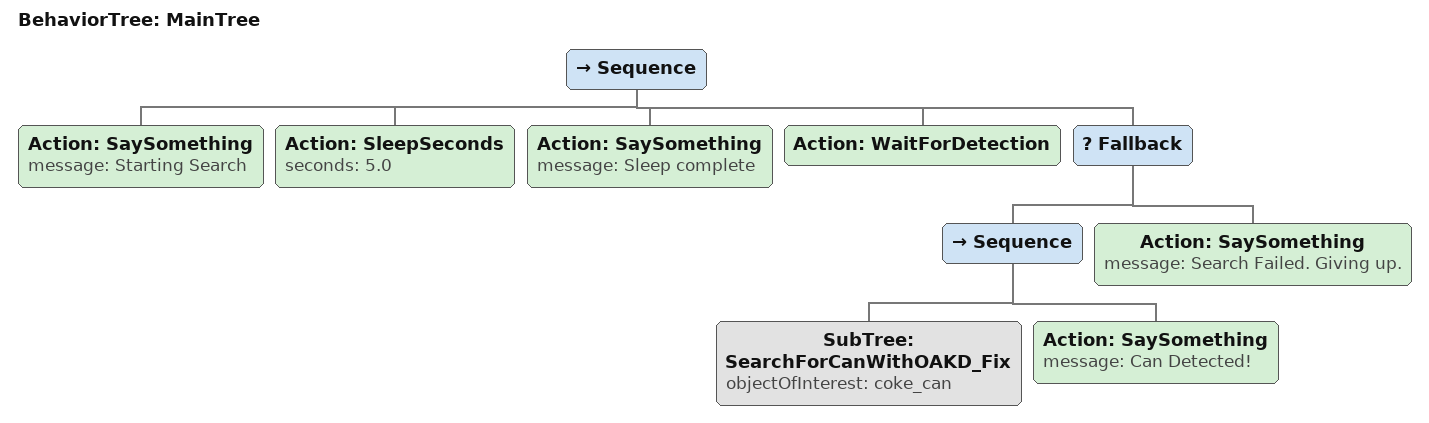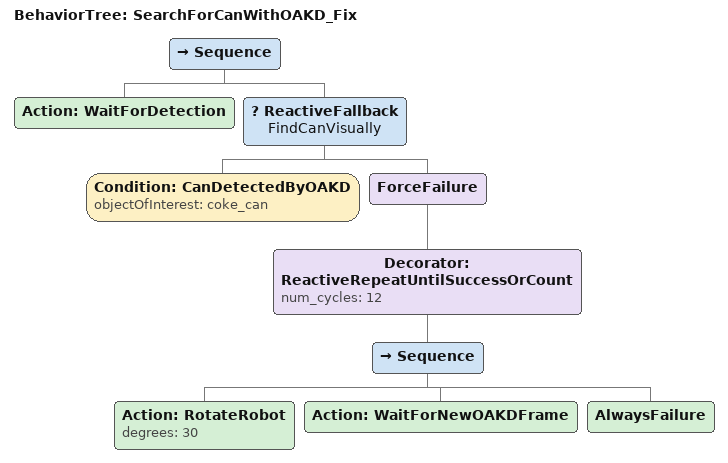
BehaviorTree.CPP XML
<root main_tree_to_execute="MainTree">
    <BehaviorTree ID="MainTree">
        <Sequence>
             <Action ID="SaySomething" message="Starting Search" />
             <Action ID="SleepSeconds" seconds="5.0" />
               <Action ID="SaySomething" message="Sleep complete" />
             <Action ID="WaitForDetection" />
             <Fallback>
                 <Sequence>
                     <SubTree ID="SearchForCanWithOAKD_Fix" objectOfInterest="coke_can" />
                     <Action ID="SaySomething" message="Can Detected!" />
                 </Sequence>
                 <Action ID="SaySomething" message="Search Failed. Giving up." />
             </Fallback>
        </Sequence>
    </BehaviorTree>

    <BehaviorTree ID="SearchForCanWithOAKD_Fix">
        <Sequence>
            <Action ID="WaitForDetection" />
            <ReactiveFallback name="FindCanVisually">
                <Condition ID="CanDetectedByOAKD" objectOfInterest="coke_can" />
                <ForceFailure>
                    <Decorator ID="ReactiveRepeatUntilSuccessOrCount" num_cycles="12">
                        <Sequence>
                            <Action ID="RotateRobot" degrees="30" />
                            <Action ID="WaitForNewOAKDFrame" />
                            <AlwaysFailure />
                        </Sequence>
                    </Decorator>
                </ForceFailure>
            </ReactiveFallback>
        </Sequence>
    </BehaviorTree>
</root>
